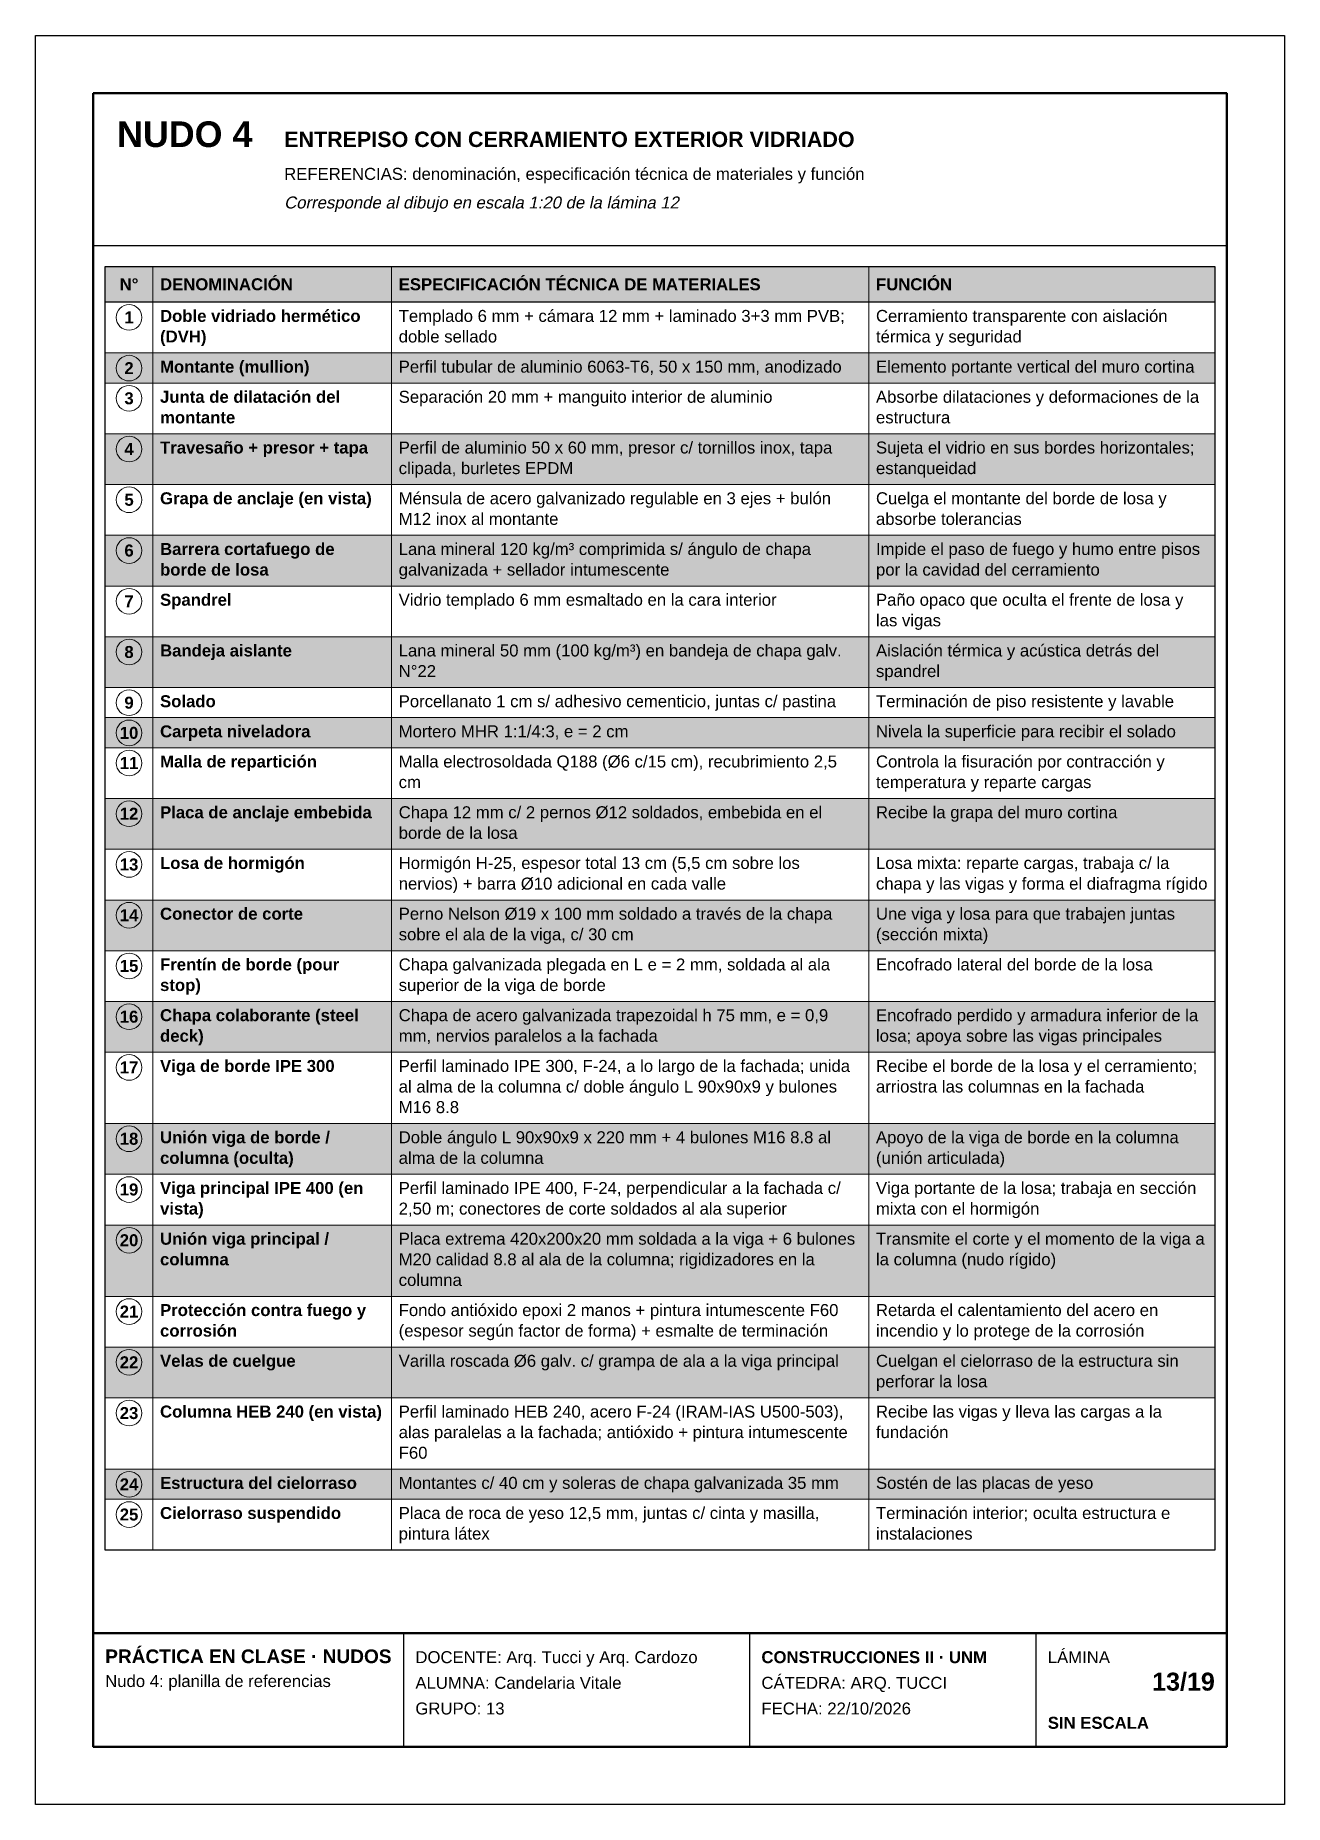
# Model space of a CAD drawing. Header units: millimetres. Extents: x 6 to 4194, y 6 to 5934.
import ezdxf
from ezdxf.enums import TextEntityAlignment as Align

# ---------------------------------------------------------------- set-up
doc = ezdxf.new("R2010")
doc.units = ezdxf.units.MM
doc.header["$LTSCALE"] = 20
for name, color, linetype in [('X-MARCO', 7, 'Continuous'), ('X-ROTULO', 7, 'Continuous'), ('X-TABLA', 7, 'Continuous'), ('X-TEXTOS', 7, 'Continuous')]:
    doc.layers.add(name, color=color, linetype=linetype)
doc.styles.add('ARIAL', font='arial.ttf')
doc.styles.add('ARIAL-B', font='arialbd.ttf')

msp = doc.modelspace()

# ---------------------------------------------------------------- hatches: boundary and pattern name
at = {"layer": 'X-TABLA', "true_color": 0xd9d9d9}
h = msp.add_hatch(color=254, dxfattribs=at)
h.dxf.hatch_style = 1
h.paths.add_polyline_path([(240, 5160), (3960, 5160), (3960, 5040), (240, 5040)])
at = {"layer": 'X-TABLA', "true_color": 0xf2f2f2}
h = msp.add_hatch(color=7, dxfattribs=at)
h.dxf.hatch_style = 1
h.paths.add_polyline_path([(240, 4870), (3960, 4870), (3960, 4769), (240, 4769)])
h = msp.add_hatch(color=7, dxfattribs=at)
h.dxf.hatch_style = 1
h.paths.add_polyline_path([(240, 4599), (3960, 4599), (3960, 4429), (240, 4429)])
h = msp.add_hatch(color=7, dxfattribs=at)
h.dxf.hatch_style = 1
h.paths.add_polyline_path([(240, 4259), (3960, 4259), (3960, 4089), (240, 4089)])
h = msp.add_hatch(color=7, dxfattribs=at)
h.dxf.hatch_style = 1
h.paths.add_polyline_path([(240, 3919), (3960, 3919), (3960, 3749), (240, 3749)])
h = msp.add_hatch(color=7, dxfattribs=at)
h.dxf.hatch_style = 1
h.paths.add_polyline_path([(240, 3648), (3960, 3648), (3960, 3547), (240, 3547)])
h = msp.add_hatch(color=7, dxfattribs=at)
h.dxf.hatch_style = 1
h.paths.add_polyline_path([(240, 3377), (3960, 3377), (3960, 3207), (240, 3207)])
h = msp.add_hatch(color=7, dxfattribs=at)
h.dxf.hatch_style = 1
h.paths.add_polyline_path([(240, 3037), (3960, 3037), (3960, 2867), (240, 2867)])
h = msp.add_hatch(color=7, dxfattribs=at)
h.dxf.hatch_style = 1
h.paths.add_polyline_path([(240, 2697), (3960, 2697), (3960, 2527), (240, 2527)])
h = msp.add_hatch(color=7, dxfattribs=at)
h.dxf.hatch_style = 1
h.paths.add_polyline_path([(240, 2288), (3960, 2288), (3960, 2118), (240, 2118)])
h = msp.add_hatch(color=7, dxfattribs=at)
h.dxf.hatch_style = 1
h.paths.add_polyline_path([(240, 1948), (3960, 1948), (3960, 1709), (240, 1709)])
h = msp.add_hatch(color=7, dxfattribs=at)
h.dxf.hatch_style = 1
h.paths.add_polyline_path([(240, 1539), (3960, 1539), (3960, 1369), (240, 1369)])
h = msp.add_hatch(color=7, dxfattribs=at)
h.dxf.hatch_style = 1
h.paths.add_polyline_path([(240, 1130), (3960, 1130), (3960, 1029), (240, 1029)])

# ---------------------------------------------------------------- linework, layer by layer
at = {"layer": 'X-MARCO', "lineweight": 30}
msp.add_lwpolyline([(6, 5934), (4194, 5934), (4194, 6), (6, 6)], close=True, dxfattribs=at)
at = {"layer": 'X-MARCO', "lineweight": 50}
msp.add_lwpolyline([(200, 5740), (4000, 5740), (4000, 200), (200, 200)], close=True, dxfattribs=at)
at = {"layer": 'X-ROTULO', "lineweight": 50}
msp.add_lwpolyline([(200, 580), (4000, 580), (4000, 200), (200, 200)], close=True, dxfattribs=at)
at = {"layer": 'X-ROTULO', "lineweight": 25}
for points in [[(1240, 580), (1240, 200)], [(2400, 580), (2400, 200)], [(3360, 580), (3360, 200)]]:
    msp.add_lwpolyline(points, dxfattribs=at)
at = {"layer": 'X-TABLA', "lineweight": 25}
msp.add_lwpolyline([(240, 5160), (3960, 5160), (3960, 5040), (240, 5040)], close=True, dxfattribs=at)
at = {"layer": 'X-TABLA', "lineweight": 30}
msp.add_lwpolyline([(240, 5160), (3960, 5160), (3960, 859), (240, 859)], close=True, dxfattribs=at)
at = {"layer": 'X-TABLA', "lineweight": 13}
for points in [[(400, 5160), (400, 859)], [(1200, 5160), (1200, 859)], [(2800, 5160), (2800, 859)], [(240, 4870), (3960, 4870)], [(240, 4769), (3960, 4769)], [(240, 4599), (3960, 4599)], [(240, 4429), (3960, 4429)], [(240, 4259), (3960, 4259)], [(240, 4089), (3960, 4089)], [(240, 3919), (3960, 3919)], [(240, 3749), (3960, 3749)], [(240, 3648), (3960, 3648)], [(240, 3547), (3960, 3547)], [(240, 3377), (3960, 3377)], [(240, 3207), (3960, 3207)], [(240, 3037), (3960, 3037)], [(240, 2867), (3960, 2867)], [(240, 2697), (3960, 2697)], [(240, 2527), (3960, 2527)], [(240, 2288), (3960, 2288)], [(240, 2118), (3960, 2118)], [(240, 1948), (3960, 1948)], [(240, 1709), (3960, 1709)], [(240, 1539), (3960, 1539)], [(240, 1369), (3960, 1369)], [(240, 1130), (3960, 1130)], [(240, 1029), (3960, 1029)], [(240, 859), (3960, 859)]]:
    msp.add_lwpolyline(points, dxfattribs=at)
at = {"layer": 'X-TABLA', "lineweight": 18}
for centre in [(320, 4989), (320, 4819), (320, 4718), (320, 4548), (320, 4378), (320, 4208), (320, 4038), (320, 3868), (320, 3698), (320, 3597), (320, 3496), (320, 3326), (320, 3156), (320, 2986), (320, 2816), (320, 2646), (320, 2476), (320, 2237), (320, 2067), (320, 1897), (320, 1658), (320, 1488), (320, 1318), (320, 1079), (320, 978)]:
    msp.add_circle(centre, 43, dxfattribs=at)
at = {"layer": 'X-TEXTOS', "lineweight": 25}
msp.add_lwpolyline([(200, 5230), (4000, 5230)], dxfattribs=at)

# ---------------------------------------------------------------- texts
at = {"layer": 'X-ROTULO'}
for s, height, style, p in [('PRÁCTICA EN CLASE · NUDOS', 45.824, 'ARIAL-B', (240, 480)), ('DOCENTE: Arq. Tucci y Arq. Cardozo', 40.096, 'ARIAL', (1280, 480)), ('CONSTRUCCIONES II · UNM', 40.096, 'ARIAL-B', (2440, 480)), ('LÁMINA', 40.1, 'ARIAL', (3400, 480)), ('Nudo 4: planilla de referencias', 40.096, 'ARIAL', (240, 400)), ('ALUMNA: Candelaria Vitale', 40.096, 'ARIAL', (1280, 394)), ('CÁTEDRA: ARQ. TUCCI', 40.096, 'ARIAL', (2440, 394)), ('GRUPO: 13', 40.1, 'ARIAL', (1280, 308)), ('FECHA: 22/10/2026', 40.096, 'ARIAL', (2440, 308)), ('SIN ESCALA', 40.1, 'ARIAL-B', (3400, 260))]:
    msp.add_text(s, height=height, dxfattribs=dict(at, style=style)).set_placement(p)
at = {"layer": 'X-ROTULO', "style": 'ARIAL-B'}
msp.add_text('13/19', height=60.14, dxfattribs=at).set_placement((3960, 388), align=Align.RIGHT)
at = {"layer": 'X-TABLA', "style": 'ARIAL-B'}
for s, p in [('N°', (320, 5080)), ('1', (320, 4969)), ('2', (320, 4799)), ('3', (320, 4698)), ('4', (320, 4528)), ('5', (320, 4358)), ('6', (320, 4188)), ('7', (320, 4018)), ('8', (320, 3848)), ('9', (320, 3678)), ('10', (320, 3577)), ('11', (320, 3476)), ('12', (320, 3306)), ('13', (320, 3136)), ('14', (320, 2966)), ('15', (320, 2796)), ('16', (320, 2626)), ('17', (320, 2456)), ('18', (320, 2217)), ('19', (320, 2047)), ('20', (320, 1877)), ('21', (320, 1638)), ('22', (320, 1468)), ('23', (320, 1298)), ('24', (320, 1059)), ('25', (320, 958))]:
    msp.add_text(s, height=40.1, dxfattribs=at).set_placement(p, align=Align.CENTER)
at = {"layer": 'X-TABLA'}
for s, height, style, p in [('DENOMINACIÓN', 40.096, 'ARIAL-B', (424, 5080)), ('ESPECIFICACIÓN TÉCNICA DE MATERIALES', 40.096, 'ARIAL-B', (1224, 5080)), ('FUNCIÓN', 40.1, 'ARIAL-B', (2824, 5080)), ('Doble vidriado hermético', 40.096, 'ARIAL-B', (424, 4974)), ('Templado 6 mm + cámara 12 mm + laminado 3+3 mm PVB;', 40.096, 'ARIAL', (1224, 4974)), ('Cerramiento transparente con aislación', 40.096, 'ARIAL', (2824, 4974)), ('(DVH)', 40.1, 'ARIAL-B', (424, 4905)), ('doble sellado', 40.096, 'ARIAL', (1224, 4905)), ('térmica y seguridad', 40.096, 'ARIAL', (2824, 4905)), ('Montante (mullion)', 40.096, 'ARIAL-B', (424, 4804)), ('Perfil tubular de aluminio 6063-T6, 50 x 150 mm, anodizado', 40.096, 'ARIAL', (1224, 4804)), ('Elemento portante vertical del muro cortina', 40.096, 'ARIAL', (2824, 4804)), ('Junta de dilatación del', 40.096, 'ARIAL-B', (424, 4703)), ('Separación 20 mm + manguito interior de aluminio', 40.096, 'ARIAL', (1224, 4703)), ('Absorbe dilataciones y deformaciones de la', 40.096, 'ARIAL', (2824, 4703)), ('montante', 40.1, 'ARIAL-B', (424, 4634)), ('estructura', 40.1, 'ARIAL', (2824, 4634)), ('Travesaño + presor + tapa', 40.096, 'ARIAL-B', (424, 4533)), ('Perfil de aluminio 50 x 60 mm, presor c/ tornillos inox, tapa', 40.096, 'ARIAL', (1224, 4533)), ('Sujeta el vidrio en sus bordes horizontales;', 40.096, 'ARIAL', (2824, 4533)), ('clipada, burletes EPDM', 40.096, 'ARIAL', (1224, 4464)), ('estanqueidad', 40.096, 'ARIAL', (2824, 4464)), ('Grapa de anclaje (en vista)', 40.096, 'ARIAL-B', (424, 4363)), ('Ménsula de acero galvanizado regulable en 3 ejes + bulón', 40.096, 'ARIAL', (1224, 4363)), ('Cuelga el montante del borde de losa y', 40.096, 'ARIAL', (2824, 4363)), ('M12 inox al montante', 40.096, 'ARIAL', (1224, 4294)), ('absorbe tolerancias', 40.096, 'ARIAL', (2824, 4294)), ('Barrera cortafuego de', 40.096, 'ARIAL-B', (424, 4193)), ('Lana mineral 120 kg/m³ comprimida s/ ángulo de chapa', 40.096, 'ARIAL', (1224, 4193)), ('Impide el paso de fuego y humo entre pisos', 40.096, 'ARIAL', (2824, 4193)), ('borde de losa', 40.096, 'ARIAL-B', (424, 4124)), ('galvanizada + sellador intumescente', 40.096, 'ARIAL', (1224, 4124)), ('por la cavidad del cerramiento', 40.096, 'ARIAL', (2824, 4124)), ('Spandrel', 40.1, 'ARIAL-B', (424, 4023)), ('Vidrio templado 6 mm esmaltado en la cara interior', 40.096, 'ARIAL', (1224, 4023)), ('Paño opaco que oculta el frente de losa y', 40.096, 'ARIAL', (2824, 4023)), ('las vigas', 40.1, 'ARIAL', (2824, 3954)), ('Bandeja aislante', 40.096, 'ARIAL-B', (424, 3853)), ('Lana mineral 50 mm (100 kg/m³) en bandeja de chapa galv.', 40.096, 'ARIAL', (1224, 3853)), ('Aislación térmica y acústica detrás del', 40.096, 'ARIAL', (2824, 3853)), ('N°22', 40.1, 'ARIAL', (1224, 3784)), ('spandrel', 40.1, 'ARIAL', (2824, 3784)), ('Solado', 40.1, 'ARIAL-B', (424, 3683)), ('Porcellanato 1 cm s/ adhesivo cementicio, juntas c/ pastina', 40.096, 'ARIAL', (1224, 3683)), ('Terminación de piso resistente y lavable', 40.096, 'ARIAL', (2824, 3683)), ('Carpeta niveladora', 40.096, 'ARIAL-B', (424, 3582)), ('Mortero MHR 1:1/4:3, e = 2 cm', 40.096, 'ARIAL', (1224, 3582)), ('Nivela la superficie para recibir el solado', 40.096, 'ARIAL', (2824, 3582)), ('Malla de repartición', 40.096, 'ARIAL-B', (424, 3481)), ('Malla electrosoldada Q188 (Ø6 c/15 cm), recubrimiento 2,5', 40.096, 'ARIAL', (1224, 3481)), ('Controla la fisuración por contracción y', 40.096, 'ARIAL', (2824, 3481)), ('cm', 40.1, 'ARIAL', (1224, 3412)), ('temperatura y reparte cargas', 40.096, 'ARIAL', (2824, 3412)), ('Placa de anclaje embebida', 40.096, 'ARIAL-B', (424, 3311)), ('Chapa 12 mm c/ 2 pernos Ø12 soldados, embebida en el', 40.096, 'ARIAL', (1224, 3311)), ('Recibe la grapa del muro cortina', 40.096, 'ARIAL', (2824, 3311)), ('borde de la losa', 40.096, 'ARIAL', (1224, 3242)), ('Losa de hormigón', 40.096, 'ARIAL-B', (424, 3141)), ('Hormigón H-25, espesor total 13 cm (5,5 cm sobre los', 40.096, 'ARIAL', (1224, 3141)), ('Losa mixta: reparte cargas, trabaja c/ la', 40.096, 'ARIAL', (2824, 3141)), ('nervios) + barra Ø10 adicional en cada valle', 40.096, 'ARIAL', (1224, 3072)), ('chapa y las vigas y forma el diafragma rígido', 40.096, 'ARIAL', (2824, 3072)), ('Conector de corte', 40.096, 'ARIAL-B', (424, 2971)), ('Perno Nelson Ø19 x 100 mm soldado a través de la chapa', 40.096, 'ARIAL', (1224, 2971)), ('Une viga y losa para que trabajen juntas', 40.096, 'ARIAL', (2824, 2971)), ('sobre el ala de la viga, c/ 30 cm', 40.096, 'ARIAL', (1224, 2902)), ('(sección mixta)', 40.096, 'ARIAL', (2824, 2902)), ('Frentín de borde (pour', 40.096, 'ARIAL-B', (424, 2801)), ('Chapa galvanizada plegada en L e = 2 mm, soldada al ala', 40.096, 'ARIAL', (1224, 2801)), ('Encofrado lateral del borde de la losa', 40.096, 'ARIAL', (2824, 2801)), ('stop)', 40.1, 'ARIAL-B', (424, 2732)), ('superior de la viga de borde', 40.096, 'ARIAL', (1224, 2732)), ('Chapa colaborante (steel', 40.096, 'ARIAL-B', (424, 2631)), ('Chapa de acero galvanizada trapezoidal h 75 mm, e = 0,9', 40.096, 'ARIAL', (1224, 2631)), ('Encofrado perdido y armadura inferior de la', 40.096, 'ARIAL', (2824, 2631)), ('deck)', 40.1, 'ARIAL-B', (424, 2562)), ('mm, nervios paralelos a la fachada', 40.096, 'ARIAL', (1224, 2562)), ('losa; apoya sobre las vigas principales', 40.096, 'ARIAL', (2824, 2562)), ('Viga de borde IPE 300', 40.096, 'ARIAL-B', (424, 2461)), ('Perfil laminado IPE 300, F-24, a lo largo de la fachada; unida', 40.096, 'ARIAL', (1224, 2461)), ('Recibe el borde de la losa y el cerramiento;', 40.096, 'ARIAL', (2824, 2461)), ('al alma de la columna c/ doble ángulo L 90x90x9 y bulones', 40.096, 'ARIAL', (1224, 2392)), ('arriostra las columnas en la fachada', 40.096, 'ARIAL', (2824, 2392)), ('M16 8.8', 40.1, 'ARIAL', (1224, 2323)), ('Unión viga de borde /', 40.096, 'ARIAL-B', (424, 2222)), ('Doble ángulo L 90x90x9 x 220 mm + 4 bulones M16 8.8 al', 40.096, 'ARIAL', (1224, 2222)), ('Apoyo de la viga de borde en la columna', 40.096, 'ARIAL', (2824, 2222)), ('columna (oculta)', 40.096, 'ARIAL-B', (424, 2153)), ('alma de la columna', 40.096, 'ARIAL', (1224, 2153)), ('(unión articulada)', 40.096, 'ARIAL', (2824, 2153)), ('Viga principal IPE 400 (en', 40.096, 'ARIAL-B', (424, 2052)), ('Perfil laminado IPE 400, F-24, perpendicular a la fachada c/', 40.096, 'ARIAL', (1224, 2052)), ('Viga portante de la losa; trabaja en sección', 40.096, 'ARIAL', (2824, 2052)), ('vista)', 40.1, 'ARIAL-B', (424, 1983)), ('2,50 m; conectores de corte soldados al ala superior', 40.096, 'ARIAL', (1224, 1983)), ('mixta con el hormigón', 40.096, 'ARIAL', (2824, 1983)), ('Unión viga principal /', 40.096, 'ARIAL-B', (424, 1882)), ('Placa extrema 420x200x20 mm soldada a la viga + 6 bulones', 40.096, 'ARIAL', (1224, 1882)), ('Transmite el corte y el momento de la viga a', 40.096, 'ARIAL', (2824, 1882)), ('columna', 40.1, 'ARIAL-B', (424, 1813)), ('M20 calidad 8.8 al ala de la columna; rigidizadores en la', 40.096, 'ARIAL', (1224, 1813)), ('la columna (nudo rígido)', 40.096, 'ARIAL', (2824, 1813)), ('columna', 40.1, 'ARIAL', (1224, 1744)), ('Protección contra fuego y', 40.096, 'ARIAL-B', (424, 1643)), ('Fondo antióxido epoxi 2 manos + pintura intumescente F60', 40.096, 'ARIAL', (1224, 1643)), ('Retarda el calentamiento del acero en', 40.096, 'ARIAL', (2824, 1643)), ('corrosión', 40.1, 'ARIAL-B', (424, 1574)), ('(espesor según factor de forma) + esmalte de terminación', 40.096, 'ARIAL', (1224, 1574)), ('incendio y lo protege de la corrosión', 40.096, 'ARIAL', (2824, 1574)), ('Velas de cuelgue', 40.096, 'ARIAL-B', (424, 1473)), ('Varilla roscada Ø6 galv. c/ grampa de ala a la viga principal', 40.096, 'ARIAL', (1224, 1473)), ('Cuelgan el cielorraso de la estructura sin', 40.096, 'ARIAL', (2824, 1473)), ('perforar la losa', 40.096, 'ARIAL', (2824, 1404)), ('Columna HEB 240 (en vista)', 40.096, 'ARIAL-B', (424, 1303)), ('Perfil laminado HEB 240, acero F-24 (IRAM-IAS U500-503),', 40.096, 'ARIAL', (1224, 1303)), ('Recibe las vigas y lleva las cargas a la', 40.096, 'ARIAL', (2824, 1303)), ('alas paralelas a la fachada; antióxido + pintura intumescente', 40.096, 'ARIAL', (1224, 1234)), ('fundación', 40.1, 'ARIAL', (2824, 1234)), ('F60', 40.1, 'ARIAL', (1224, 1165)), ('Estructura del cielorraso', 40.096, 'ARIAL-B', (424, 1064)), ('Montantes c/ 40 cm y soleras de chapa galvanizada 35 mm', 40.096, 'ARIAL', (1224, 1064)), ('Sostén de las placas de yeso', 40.096, 'ARIAL', (2824, 1064)), ('Cielorraso suspendido', 40.096, 'ARIAL-B', (424, 963)), ('Placa de roca de yeso 12,5 mm, juntas c/ cinta y masilla,', 40.096, 'ARIAL', (1224, 963)), ('Terminación interior; oculta estructura e', 40.096, 'ARIAL', (2824, 963)), ('pintura látex', 40.096, 'ARIAL', (1224, 894)), ('instalaciones', 40.096, 'ARIAL', (2824, 894))]:
    msp.add_text(s, height=height, dxfattribs=dict(at, style=style)).set_placement(p)
at = {"layer": 'X-TEXTOS'}
for s, height, style, p in [('NUDO 4', 85.92, 'ARIAL-B', (280, 5560)), ('ENTREPISO CON CERRAMIENTO EXTERIOR VIDRIADO', 51.552, 'ARIAL-B', (840, 5560)), ('REFERENCIAS: denominación, especificación técnica de materiales y función', 40.096, 'ARIAL', (840, 5450))]:
    msp.add_text(s, height=height, dxfattribs=dict(at, style=style)).set_placement(p)
at = {"layer": 'X-TEXTOS', "style": 'ARIAL', "oblique": 12}
msp.add_text('Corresponde al dibujo en escala 1:20 de la lámina 12', height=40.096, dxfattribs=at).set_placement((840, 5354))

doc.saveas('drawing.dxf')
